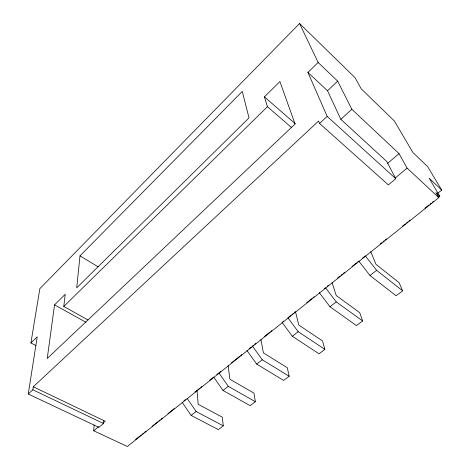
<?xml version="1.0" encoding="UTF-8"?>
<svg xmlns="http://www.w3.org/2000/svg" width="470" height="470" viewBox="0 0 470 470"><rect width="100%" height="100%" fill="white"/><g stroke="black" fill="none" stroke-linecap="round" stroke-linejoin="round"><path stroke-width="0.7" d="M36.037 345.591L30.914 342.959L37.206 336.82L28.265 394.024L98.9 427.353L103.512 423.494L103.653 420.503M438.093 197.67L439.808 196.296L435.866 192.606L438.821 197.647L127.37 446.5L93.747 430.802L94.1 424.98M80 255.856L76.692 287.857L249.012 117.894L242.262 91.438L80 255.856L98.201 266.895M88.049 319.988L63.767 306.464L65.242 294.267L54.549 304.865L47.235 358.493L295.06 124.027L279.909 81.533L264.434 96.873L267.436 106.702L291.788 127.746M28.265 394.024L32.835 389.783L33.288 386.763L318.589 121.054L319.582 123.451L388.361 184.898L395.769 178.688L386.822 161.533L340.832 119.327L327.514 90.757L307.926 72.445L318.125 62.481L299.555 23.5L39.844 288.668L30.914 342.959M63.767 306.464L267.436 106.702M327.514 90.757L337.66 81.14L318.125 62.481M319.582 123.451L327.167 116.413L307.926 72.445M340.832 119.327L351.813 109.257L337.66 81.14M387.638 163.331L399.03 153.608L351.813 109.257M93.747 430.802L98.635 426.695M102.989 423.053L105.163 421.226L33.288 386.763M395.282 177.989L407.085 168.09L399.03 153.608M437.729 193.299L441.735 190.086L427.606 166.574L412.919 152.538L394.436 121.09L361.242 88.859L355.097 77.732L299.555 23.5M135.642 439.444L141.317 434.909M142.451 434.004L143.585 433.099M144.719 432.189L145.853 431.284M152.098 426.296L157.767 421.76M158.901 420.85L160.041 419.945M161.175 419.04L162.309 418.13M167.978 413.594L174.223 408.606M183.805 400.945L185.45 399.629M195.009 391.986L199.538 388.373M200.667 387.468L201.8 386.563M209.714 380.23L213.674 377.069L223.015 390.447L250.105 405.657L255.351 401.709L253.947 393.108L229.918 379.272L228.138 365.719M216.793 374.572L218.356 373.327M219.449 372.452L220.595 371.541M231.469 362.84L239.488 356.43M240.634 355.52L241.78 354.603M249.129 348.728L251.327 346.972M253.565 345.18L252.425 346.09L262.254 359.762L289.168 376.259L283.633 380.424L256.691 364.109L246.932 350.485M254.705 344.269L255.845 343.359M264.404 336.514L269.533 332.413M270.673 331.503L271.819 330.586M282.611 321.962L283.668 321.116M290.748 315.452L287.893 317.738L298.18 331.656L324.876 349.375L319.03 353.775L292.293 336.262L282.082 322.379M291.894 314.542L293.033 313.631M294.173 312.714L295.319 311.804M306.74 302.674L311.874 298.567M313.02 297.651L314.16 296.74M324.335 288.603L325.457 287.711L336.238 301.893L362.646 320.945L356.46 325.604L329.999 306.775L319.3 292.634M327.149 286.353L328.277 285.454M337.313 278.234L340.133 275.972M341.267 275.073L342.395 274.169M343.523 273.27L344.651 272.365M351.989 266.496L356.507 262.889M357.635 261.984L358.763 261.085L369.99 275.49L396.098 295.765L402.661 290.83L399.112 282.705L375.977 264.334L370.801 251.714M362.582 258.036L365.302 255.856L376.617 270.309L402.661 290.83M380.207 243.942L381.922 242.567M383.068 241.65L384.213 240.74M385.365 239.823L386.51 238.907M402.555 226.076L405.422 223.785M406.568 222.868L407.713 221.952M408.859 221.035L410.005 220.119M424.909 208.21L428.922 205.002M430.068 204.086L431.213 203.169M432.359 202.253L433.505 201.336M191.12 415.398L196.108 411.497L223.279 425.849L218.297 429.598L191.12 415.398L182.166 402.255M223.015 390.447L228.279 386.328L255.351 401.709M256.691 364.109L262.254 359.762M292.293 336.262L298.18 331.656M329.999 306.775L336.238 301.893M369.99 275.49L376.617 270.309M32.835 389.783L103.512 423.494M54.549 304.865L86.016 322.308M264.434 96.873L295.301 123.763M327.167 116.413L395.769 178.688M407.085 168.09L438.821 197.647M441.735 190.086L429.134 178.195L439.808 196.296M218.873 372.91L228.279 386.328M187.095 398.313L196.108 411.497M362.646 320.945L359.726 312.662L336.267 295.583L332.084 282.652M324.876 349.375L322.52 340.962L298.808 325.058L295.512 311.88M289.168 376.259L287.311 367.734L263.417 352.911L260.915 339.522M223.279 425.849L222.287 417.184L198.17 404.253L197.042 390.564"/></g></svg>
